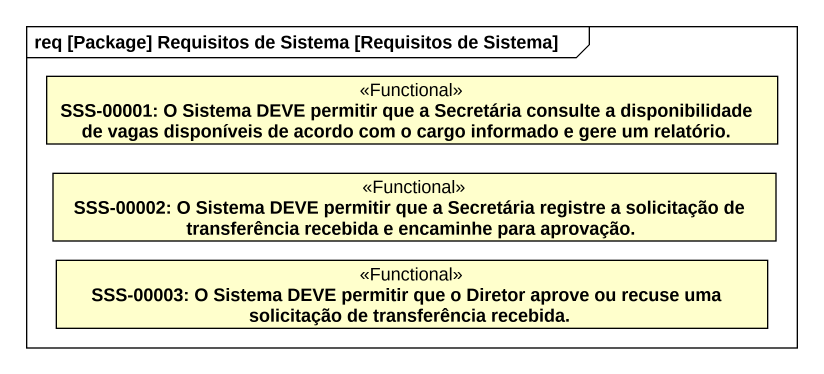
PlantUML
@startuml
mainframe req [Package] Requisitos de Sistema [Requisitos de Sistema]
hide circle
hide empty members
class "SSS-00001: O Sistema DEVE permitir que a Secretária consulte a disponibilidade de vagas disponíveis de acordo com o cargo informado e gere um relatório." as SSS_00001_O_Sistema_DEVE <<Functional>>
class "SSS-00002: O Sistema DEVE permitir que a Secretária registre a solicitação de transferência recebida e encaminhe para aprovação." as SSS_00002_O_Sistema_DEVE <<Functional>>
class "SSS-00003: O Sistema DEVE permitir que o Diretor aprove ou recuse uma solicitação de transferência recebida." as SSS_00003_O_Sistema_DEVE <<Functional>>
@enduml
